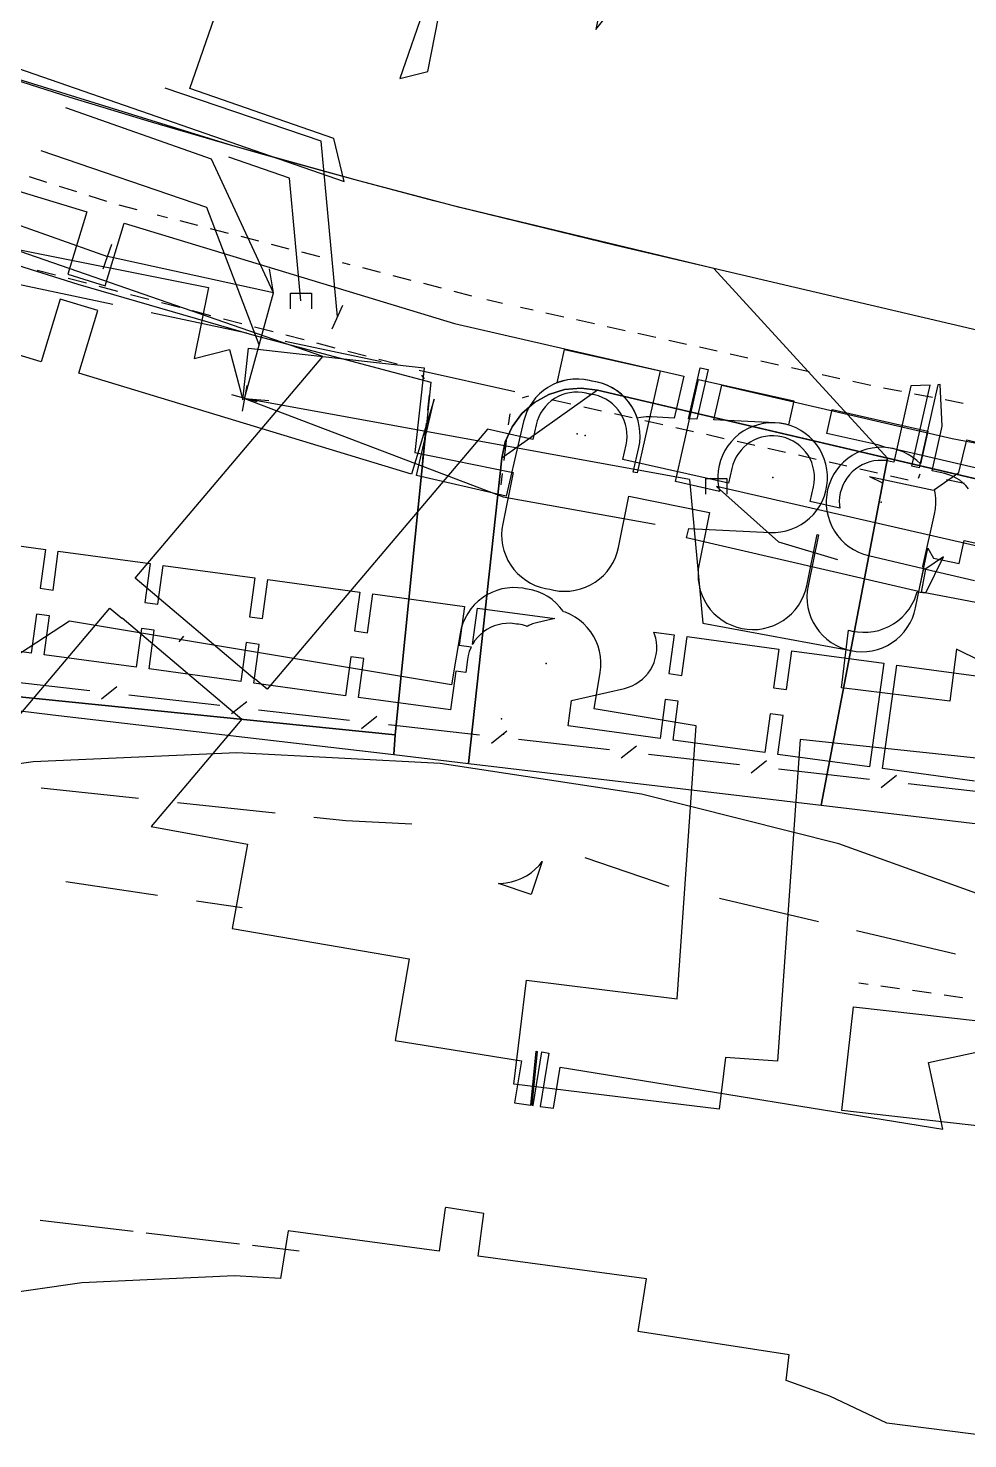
# Model space of a CAD drawing. Header units: metres. Extents: x -3782 to -2031, y 18790 to 19846.
# Drawn here: x -2352.6 to -2316.7, y 19538.8 to 19592.8 of the extents above; entities that cross this region are included whole.
import ezdxf

# ---------------------------------------------------------------- set-up
doc = ezdxf.new("R2010")
doc.units = ezdxf.units.M
for name, color, linetype in [('BOUNDARY', 7, 'Continuous'), ('CURB', 7, 'Continuous'), ('ELECTR_CABLE', 7, 'Continuous'), ('ELECTR_CABLE_COMM', 7, 'Continuous'), ('GAS', 7, 'Continuous'), ('GRASS', 7, 'Continuous'), ('GROUND', 7, 'Continuous'), ('HEAT', 7, 'Continuous'), ('OVERHEAD_POWER_LINE', 7, 'Continuous'), ('ROAD', 7, 'Continuous'), ('SEWER', 7, 'Continuous'), ('SIDEWALK_PATH', 7, 'Continuous'), ('TREE', 7, 'Continuous'), ('WATER_PIPELINE', 7, 'Continuous')]:
    doc.layers.add(name, color=color, linetype=linetype)

msp = doc.modelspace()

# ---------------------------------------------------------------- linework, layer by layer
at = {"layer": 'BOUNDARY'}
msp.add_lwpolyline([(-2314.275, 19558.974), (-2321.61, 19561.613), (-2329.167, 19563.525), (-2336.874, 19564.692), (-2344.658, 19565.104), (-2352.445, 19564.756), (-2360.162, 19563.653), (-2367.734, 19561.803), (-2370.09, 19561.104), (-2372.022, 19561.307), (-2381.436, 19562.763), (-2383.299, 19563.145), (-2384.049, 19564.963), (-2385.224, 19568.271), (-2388.456, 19575.194), (-2392.334, 19581.777), (-2396.823, 19587.961), (-2401.881, 19593.687), (-2407.463, 19598.906), (-2413.516, 19603.568), (-2419.987, 19607.631), (-2426.816, 19611.058)], dxfattribs=at)
at = {"layer": 'CURB'}
for points in [[(-2344.799, 19588.329), (-2357.209, 19592.172)], [(-2339.988, 19586.992), (-2344.799, 19588.329)], [(-2351.921, 19586.932), (-2352.591, 19587.144)], [(-2350.774, 19586.569), (-2351.444, 19586.781)], [(-2336.116, 19585.976), (-2339.988, 19586.992)], [(-2349.627, 19586.206), (-2350.298, 19586.418)], [(-2348.469, 19585.882), (-2349.15, 19586.057)], [(-2326.394, 19583.635), (-2330.163, 19584.518), (-2336.116, 19585.976)], [(-2347.304, 19585.582), (-2347.701, 19585.684)], [(-2346.139, 19585.282), (-2346.82, 19585.457)], [(-2344.974, 19584.982), (-2345.655, 19585.157)], [(-2343.809, 19584.682), (-2344.49, 19584.857)], [(-2342.644, 19584.382), (-2343.325, 19584.557)], [(-2341.479, 19584.082), (-2342.16, 19584.257)], [(-2340.314, 19583.782), (-2340.613, 19583.859)], [(-2351.589, 19583.381), (-2352.293, 19583.565)], [(-2350.4, 19583.071), (-2351.105, 19583.255)], [(-2339.149, 19583.482), (-2339.83, 19583.658)], [(-2337.984, 19583.183), (-2338.665, 19583.358)], [(-2295.238, 19576.333), (-2326.394, 19583.635)], [(-2349.211, 19582.761), (-2349.916, 19582.945)], [(-2336.819, 19582.883), (-2337.5, 19583.058)], [(-2335.654, 19582.583), (-2336.335, 19582.758)], [(-2348.022, 19582.451), (-2348.727, 19582.635)], [(-2346.833, 19582.141), (-2347.538, 19582.325)], [(-2334.485, 19582.302), (-2335.084, 19582.436)], [(-2345.645, 19581.832), (-2346.35, 19582.015)], [(-2344.456, 19581.522), (-2345.161, 19581.705)], [(-2333.311, 19582.04), (-2333.793, 19582.148)], [(-2332.136, 19581.778), (-2332.823, 19581.931)], [(-2330.962, 19581.516), (-2331.648, 19581.669)], [(-2343.267, 19581.212), (-2343.972, 19581.396)], [(-2342.078, 19580.902), (-2342.783, 19581.086)], [(-2329.788, 19581.254), (-2330.474, 19581.407)], [(-2328.614, 19580.992), (-2329.3, 19581.145)], [(-2340.889, 19580.592), (-2341.594, 19580.776)], [(-2327.44, 19580.73), (-2328.126, 19580.883)], [(-2326.266, 19580.468), (-2326.952, 19580.621)], [(-2339.701, 19580.282), (-2340.406, 19580.466)], [(-2338.512, 19579.972), (-2339.217, 19580.156)], [(-2325.092, 19580.206), (-2325.778, 19580.359)], [(-2323.918, 19579.944), (-2324.604, 19580.097)], [(-2337.464, 19579.412), (-2337.573, 19579.558)], [(-2322.744, 19579.682), (-2323.43, 19579.835)], [(-2321.57, 19579.42), (-2322.256, 19579.573)], [(-2306.212, 19569.471), (-2305.603, 19572.032), (-2306.347, 19573.237), (-2330.847, 19578.978), (-2334.514, 19576.382), (-2335.785, 19564.699)], [(-2320.395, 19579.158), (-2321.082, 19579.311)], [(-2319.214, 19578.929), (-2319.905, 19579.062)], [(-2337.341, 19578.221), (-2337.284, 19578.786)], [(-2333.723, 19578.682), (-2333.653, 19578.717)], [(-2333.653, 19578.717), (-2333.473, 19578.766)], [(-2332.553, 19578.613), (-2331.867, 19578.458)], [(-2318.033, 19578.701), (-2318.724, 19578.834)], [(-2316.852, 19578.473), (-2317.542, 19578.606)], [(-2334.261, 19577.649), (-2334.191, 19578.079)], [(-2331.379, 19578.349), (-2330.693, 19578.194)], [(-2330.205, 19578.085), (-2329.52, 19577.93)], [(-2337.465, 19576.999), (-2337.392, 19577.724)], [(-2329.032, 19577.821), (-2328.346, 19577.666)], [(-2327.858, 19577.557), (-2327.172, 19577.402)], [(-2338.596, 19565.793), (-2337.455, 19577.028)], [(-2334.425, 19576.288), (-2334.323, 19577.153)], [(-2326.684, 19577.293), (-2325.999, 19577.138)], [(-2325.511, 19577.029), (-2324.825, 19576.874)], [(-2337.552, 19576.139), (-2337.515, 19576.501)], [(-2324.337, 19576.765), (-2323.651, 19576.61)], [(-2323.163, 19576.501), (-2322.478, 19576.346)], [(-2321.99, 19576.237), (-2321.304, 19576.082)], [(-2334.534, 19575.358), (-2334.484, 19575.791)], [(-2320.816, 19575.973), (-2320.13, 19575.818)], [(-2319.642, 19575.709), (-2318.957, 19575.555)], [(-2318.56, 19575.614), (-2318.499, 19575.774)], [(-2317.489, 19575.562), (-2316.801, 19575.418)], [(-2338.596, 19565.793), (-2368.256, 19568.793)], [(-2338.596, 19565.793), (-2338.641, 19565.039)], [(-2320.496, 19556.235), (-2320.852, 19556.284)], [(-2319.29, 19556.069), (-2320.001, 19556.167)], [(-2318.084, 19555.899), (-2318.795, 19556)], [(-2316.897, 19555.731), (-2317.589, 19555.829)], [(-2316.879, 19555.728), (-2316.897, 19555.731)]]:
    msp.add_lwpolyline(points, dxfattribs=at)
at = {"layer": 'ELECTR_CABLE'}
for points in [[(-2349.4, 19582.259), (-2353.067, 19583.041)], [(-2344.267, 19581.163), (-2347.933, 19581.946)], [(-2339.182, 19580.078), (-2342.8, 19580.85)], [(-2339.134, 19580.067), (-2339.182, 19580.078)], [(-2334.013, 19578.917), (-2337.671, 19579.738)], [(-2315.321, 19568.19), (-2317.117, 19569.069), (-2317.362, 19567.084), (-2321.512, 19567.595), (-2321.24, 19569.802), (-2321.105, 19569.764), (-2320.902, 19569.729), (-2320.697, 19569.714), (-2320.491, 19569.719), (-2320.286, 19569.744), (-2320.085, 19569.789), (-2319.89, 19569.854), (-2319.701, 19569.937), (-2319.522, 19570.039), (-2319.353, 19570.158), (-2319.197, 19570.292), (-2319.055, 19570.442), (-2318.928, 19570.604), (-2318.818, 19570.778), (-2318.725, 19570.962), (-2318.651, 19571.154), (-2318.62, 19571.269), (-2318.288, 19571.228), (-2317.613, 19572.608), (-2318.32, 19572.118), (-2318.399, 19572.232), (-2317.949, 19574.236), (-2317.914, 19574.439), (-2317.899, 19574.644), (-2317.904, 19574.85), (-2317.929, 19575.055), (-2317.957, 19575.181), (-2317.016, 19575.832), (-2316.71, 19577.078), (-2313.069, 19576.185)], [(-2352.141, 19563.766), (-2348.411, 19563.364)], [(-2346.92, 19563.204), (-2343.19, 19562.803)], [(-2341.699, 19562.642), (-2340.48, 19562.511)], [(-2340.48, 19562.511), (-2337.958, 19562.379)], [(-2331.329, 19561.09), (-2328.126, 19559.997)], [(-2351.201, 19560.179), (-2347.685, 19559.657)], [(-2326.178, 19559.537), (-2322.396, 19558.644)], [(-2346.201, 19559.437), (-2344.443, 19559.176)], [(-2320.936, 19558.3), (-2317.155, 19557.407)], [(-2352.183, 19547.218), (-2348.616, 19546.795)], [(-2348.119, 19546.736), (-2344.552, 19546.313)], [(-2344.056, 19546.255), (-2342.272, 19546.043)]]:
    msp.add_lwpolyline(points, dxfattribs=at)
for points in [[(-2329.331, 19575.815), (-2329.479, 19575.848), (-2329.269, 19576.782), (-2329.234, 19576.985), (-2329.219, 19577.191), (-2329.224, 19577.397), (-2329.249, 19577.601), (-2329.294, 19577.802), (-2329.358, 19577.998), (-2329.442, 19578.187), (-2329.543, 19578.366), (-2329.662, 19578.534), (-2329.797, 19578.691), (-2329.946, 19578.833), (-2330.108, 19578.959), (-2330.282, 19579.07), (-2330.466, 19579.162), (-2330.659, 19579.237), (-2330.857, 19579.292), (-2331.06, 19579.327), (-2331.068, 19579.328), (-2331.173, 19579.357), (-2331.376, 19579.392), (-2331.582, 19579.407), (-2331.788, 19579.402), (-2331.992, 19579.377), (-2332.194, 19579.332), (-2332.389, 19579.267), (-2332.397, 19579.264), (-2332.111, 19580.539), (-2328.454, 19579.717)], [(-2323.538, 19577.652), (-2323.685, 19577.685), (-2323.889, 19577.72), (-2324.094, 19577.735), (-2324.3, 19577.73), (-2324.505, 19577.705), (-2324.706, 19577.66), (-2324.901, 19577.595), (-2325.09, 19577.512), (-2325.269, 19577.41), (-2325.438, 19577.292), (-2325.594, 19577.157), (-2325.736, 19577.008), (-2325.863, 19576.845), (-2325.973, 19576.671), (-2326.066, 19576.487), (-2326.14, 19576.295), (-2326.195, 19576.096), (-2326.23, 19575.893), (-2326.245, 19575.688), (-2326.24, 19575.482), (-2326.215, 19575.277), (-2326.177, 19575.106), (-2327.867, 19575.486), (-2326.99, 19579.389), (-2323.333, 19578.567)], [(-2321.869, 19578.238), (-2318.212, 19577.416), (-2318.494, 19576.16), (-2318.626, 19576.286), (-2318.789, 19576.413), (-2318.963, 19576.523), (-2319.147, 19576.616), (-2319.339, 19576.69), (-2319.538, 19576.745), (-2319.741, 19576.78), (-2319.81, 19576.785), (-2319.925, 19576.829), (-2320.123, 19576.884), (-2322.074, 19577.323)], [(-2333.394, 19559.682), (-2334.639, 19560.107), (-2334.544, 19560.106), (-2334.339, 19560.126), (-2334.136, 19560.165), (-2333.939, 19560.224), (-2333.748, 19560.303), (-2333.566, 19560.399), (-2333.394, 19560.513), (-2333.234, 19560.643), (-2333.088, 19560.788), (-2332.966, 19560.937)]]:
    msp.add_lwpolyline(points, close=True, dxfattribs=at)
at = {"layer": 'ELECTR_CABLE_COMM'}
for points in [[(-2341.426, 19588.506), (-2347.393, 19590.542)], [(-2345.621, 19587.827), (-2351.192, 19589.781)], [(-2362.549, 19588.696), (-2349.6, 19584.1)], [(-2345.806, 19585.976), (-2352.14, 19588.14)], [(-2340.797, 19581.782), (-2341.426, 19588.506)], [(-2343.244, 19582.705), (-2345.621, 19587.827)], [(-2342.637, 19587.089), (-2344.957, 19587.894)], [(-2342.2, 19582.4), (-2342.637, 19587.089)], [(-2343.794, 19580.712), (-2345.806, 19585.976)], [(-2349.767, 19583.629), (-2349.433, 19584.571)], [(-2343.244, 19582.705), (-2349.6, 19584.1)], [(-2343.244, 19582.705), (-2343.396, 19583.627)], [(-2344.359, 19578.668), (-2343.244, 19582.705)], [(-2342.6, 19582.1), (-2342.6, 19582.7)], [(-2342.6, 19582.7), (-2341.8, 19582.7)], [(-2341.8, 19582.7), (-2341.8, 19582.1)], [(-2340.999, 19581.324), (-2340.595, 19582.24)], [(-2344.269, 19579.16), (-2344.449, 19578.176)], [(-2343.877, 19578.535), (-2344.841, 19578.801)], [(-2327.334, 19575.557), (-2344.359, 19578.668)], [(-2344.359, 19578.668), (-2334.456, 19574.899)], [(-2344.359, 19578.668), (-2343.429, 19578.581)], [(-2327.334, 19575.557), (-2326.821, 19570.061)], [(-2326.7, 19575), (-2326.7, 19575.6)], [(-2326.7, 19575.6), (-2325.9, 19575.6)], [(-2297.71, 19568.744), (-2326.3, 19575.3)], [(-2326.3, 19575.3), (-2323.922, 19573.177)], [(-2325.9, 19575.6), (-2325.9, 19575)], [(-2334.456, 19574.899), (-2328.645, 19573.857)], [(-2323.922, 19573.177), (-2321.666, 19572.504)], [(-2326.821, 19570.061), (-2321.013, 19568.997)], [(-2350.281, 19567.474), (-2353.763, 19567.87)], [(-2349.242, 19567.622), (-2349.829, 19567.156)], [(-2345.308, 19566.908), (-2348.79, 19567.304)], [(-2344.27, 19567.057), (-2344.856, 19566.59)], [(-2340.336, 19566.342), (-2343.818, 19566.739)], [(-2339.297, 19566.491), (-2339.884, 19566.024)], [(-2335.363, 19565.777), (-2338.845, 19566.173)], [(-2334.325, 19565.925), (-2334.911, 19565.459)], [(-2330.391, 19565.211), (-2333.873, 19565.607)], [(-2329.352, 19565.36), (-2329.939, 19564.893)], [(-2325.418, 19564.645), (-2328.9, 19565.041)], [(-2324.38, 19564.794), (-2324.966, 19564.327)], [(-2320.446, 19564.08), (-2323.928, 19564.476)], [(-2319.407, 19564.228), (-2319.994, 19563.761)], [(-2315.473, 19563.514), (-2318.955, 19563.91)]]:
    msp.add_lwpolyline(points, dxfattribs=at)
at = {"layer": 'GAS'}
for points in [[(-2355.494, 19573.363), (-2351.979, 19572.886), (-2352.181, 19571.4), (-2351.686, 19571.332), (-2351.484, 19572.819), (-2347.969, 19572.342), (-2348.171, 19570.855), (-2347.675, 19570.788), (-2347.474, 19572.274), (-2343.959, 19571.797), (-2344.161, 19570.311), (-2343.665, 19570.244), (-2343.463, 19571.73), (-2339.948, 19571.253), (-2340.15, 19569.766), (-2339.655, 19569.699), (-2339.453, 19571.185), (-2335.938, 19570.708), (-2336.14, 19569.222), (-2335.678, 19569.159), (-2335.696, 19569.125), (-2335.755, 19568.979), (-2335.798, 19568.829), (-2335.827, 19568.674), (-2335.894, 19568.179), (-2336.274, 19568.231), (-2336.476, 19566.745), (-2339.991, 19567.222), (-2339.789, 19568.708), (-2340.285, 19568.775), (-2340.487, 19567.289), (-2344.001, 19567.766), (-2343.8, 19569.253), (-2344.295, 19569.32), (-2344.497, 19567.834), (-2348.012, 19568.311), (-2347.81, 19569.797), (-2348.305, 19569.864), (-2348.507, 19568.378), (-2352.022, 19568.855), (-2351.82, 19570.342), (-2352.316, 19570.409), (-2352.517, 19568.922), (-2356.032, 19569.4)], [(-2316.425, 19564.022), (-2319.94, 19564.499), (-2319.401, 19568.463), (-2315.887, 19567.986)], [(-2311.827, 19550.317), (-2321.5, 19551.41), (-2321.05, 19555.385), (-2312.537, 19554.422)]]:
    msp.add_lwpolyline(points, dxfattribs=at)
for points in [[(-2335.443, 19570.641), (-2332.478, 19570.238), (-2333.181, 19570.075), (-2333.332, 19570.033), (-2333.478, 19569.975), (-2333.545, 19569.941), (-2333.572, 19569.952), (-2333.723, 19569.996), (-2333.877, 19570.024), (-2333.952, 19570.031), (-2334.026, 19570.045), (-2334.183, 19570.058), (-2334.34, 19570.056), (-2334.496, 19570.039), (-2334.649, 19570.006), (-2334.799, 19569.959), (-2334.943, 19569.897), (-2335.081, 19569.821), (-2335.21, 19569.732), (-2335.331, 19569.631), (-2335.44, 19569.519), (-2335.538, 19569.396), (-2335.624, 19569.265), (-2335.631, 19569.251)], [(-2327.96, 19565.588), (-2327.758, 19567.075), (-2328.254, 19567.142), (-2328.456, 19565.656), (-2331.97, 19566.133), (-2331.839, 19567.102), (-2329.82, 19567.57), (-2329.669, 19567.613), (-2329.523, 19567.67), (-2329.383, 19567.742), (-2329.251, 19567.827), (-2329.128, 19567.924), (-2329.015, 19568.033), (-2328.913, 19568.153), (-2328.824, 19568.282), (-2328.747, 19568.419), (-2328.685, 19568.563), (-2328.637, 19568.713), (-2328.603, 19568.866), (-2328.585, 19569.022), (-2328.582, 19569.179), (-2328.595, 19569.336), (-2328.623, 19569.49), (-2328.666, 19569.641), (-2328.699, 19569.725), (-2327.917, 19569.619), (-2328.119, 19568.133), (-2327.624, 19568.066), (-2327.422, 19569.552), (-2323.907, 19569.075), (-2324.109, 19567.588), (-2323.614, 19567.521), (-2323.412, 19569.007), (-2319.897, 19568.53), (-2320.435, 19564.567), (-2323.95, 19565.044), (-2323.748, 19566.53), (-2324.244, 19566.597), (-2324.445, 19565.111)]]:
    msp.add_lwpolyline(points, close=True, dxfattribs=at)
at = {"layer": 'GRASS'}
for points in [[(-2335.785, 19564.699), (-2322.291, 19563.093), (-2319.753, 19576.378), (-2330.847, 19578.978), (-2331.479, 19579.057), (-2332.107, 19579.002), (-2332.709, 19578.817), (-2333.265, 19578.506), (-2333.743, 19578.085), (-2334.118, 19577.578), (-2334.378, 19577.004), (-2334.514, 19576.382)], [(-2296.83, 19560.35), (-2297.206, 19558.019), (-2298.349, 19550.042), (-2297.471, 19549.91), (-2295, 19566.92), (-2306.212, 19569.471), (-2305.603, 19572.032), (-2305.576, 19572.227), (-2305.588, 19572.422), (-2305.638, 19572.611), (-2305.725, 19572.789), (-2305.845, 19572.946), (-2305.992, 19573.075), (-2306.161, 19573.173), (-2306.347, 19573.237), (-2319.753, 19576.378), (-2322.291, 19563.093), (-2310.83, 19561.73)], [(-2368.89, 19568.21), (-2366.77, 19568.4), (-2363.77, 19568.03), (-2351.69, 19566.55), (-2339.41, 19565.13), (-2338.641, 19565.039), (-2338.596, 19565.793), (-2368.256, 19568.793), (-2368.622, 19568.762), (-2368.942, 19568.608), (-2369.189, 19568.352), (-2369.333, 19568.014), (-2370.23, 19563.955), (-2370.299, 19563.425), (-2370.273, 19562.896), (-2370.154, 19562.379), (-2369.945, 19561.888), (-2369.585, 19564.215), (-2369.51, 19565.44)]]:
    msp.add_lwpolyline(points, close=True, dxfattribs=at)
at = {"layer": 'GROUND'}
for points in [[(-2368.256, 19568.793), (-2338.596, 19565.793), (-2338.596, 19565.793), (-2338.641, 19565.039), (-2335.785, 19564.699), (-2334.514, 19576.382), (-2334.378, 19577.004), (-2334.118, 19577.578), (-2333.743, 19578.085), (-2333.265, 19578.506), (-2332.709, 19578.817), (-2332.107, 19579.002), (-2331.479, 19579.057), (-2330.847, 19578.978), (-2319.753, 19576.378), (-2306.347, 19573.237)], [(-2314.275, 19558.974), (-2321.61, 19561.613), (-2329.167, 19563.525), (-2336.874, 19564.692), (-2344.658, 19565.104), (-2352.445, 19564.756), (-2360.162, 19563.653)]]:
    msp.add_lwpolyline(points, dxfattribs=at)
at = {"layer": 'HEAT'}
for points in [[(-2353.534, 19584.464), (-2345.737, 19582.913), (-2346.279, 19580.188), (-2344.937, 19580.541), (-2344.428, 19578.607), (-2344.204, 19580.594), (-2337.481, 19579.837), (-2337.846, 19576.595), (-2334.078, 19575.828), (-2334.478, 19573.868), (-2334.509, 19573.664), (-2334.52, 19573.458), (-2334.511, 19573.252), (-2334.481, 19573.048), (-2334.432, 19572.848), (-2334.364, 19572.654), (-2334.276, 19572.467), (-2334.171, 19572.29), (-2334.049, 19572.124), (-2333.911, 19571.971), (-2333.759, 19571.832), (-2333.594, 19571.708), (-2333.418, 19571.601), (-2333.232, 19571.512), (-2333.038, 19571.442), (-2332.839, 19571.391), (-2332.679, 19571.367), (-2332.523, 19571.327), (-2332.319, 19571.295), (-2332.113, 19571.284), (-2331.907, 19571.294), (-2331.703, 19571.323), (-2331.503, 19571.372), (-2331.309, 19571.441), (-2331.122, 19571.528), (-2330.945, 19571.633), (-2330.779, 19571.755), (-2330.625, 19571.893), (-2330.486, 19572.045), (-2330.363, 19572.21), (-2330.256, 19572.386), (-2330.167, 19572.572), (-2330.097, 19572.766), (-2330.046, 19572.965), (-2329.647, 19574.925), (-2326.562, 19574.297), (-2326.961, 19572.337), (-2326.992, 19572.133), (-2327.003, 19571.928), (-2326.994, 19571.722), (-2326.964, 19571.518), (-2326.915, 19571.318), (-2326.847, 19571.123), (-2326.76, 19570.936), (-2326.654, 19570.759), (-2326.532, 19570.593), (-2326.395, 19570.44), (-2326.243, 19570.301), (-2326.078, 19570.177), (-2325.901, 19570.07), (-2325.715, 19569.982), (-2325.522, 19569.911), (-2325.322, 19569.86), (-2325.118, 19569.829), (-2324.913, 19569.818), (-2324.707, 19569.827), (-2324.503, 19569.856), (-2324.303, 19569.906), (-2324.108, 19569.974), (-2323.921, 19570.061), (-2323.744, 19570.167), (-2323.578, 19570.289), (-2323.425, 19570.426), (-2323.286, 19570.578), (-2323.162, 19570.743), (-2323.055, 19570.92), (-2322.967, 19571.106), (-2322.896, 19571.299), (-2322.845, 19571.499), (-2322.446, 19573.459), (-2322.395, 19573.448), (-2322.794, 19571.489), (-2322.825, 19571.285), (-2322.836, 19571.079), (-2322.827, 19570.873), (-2322.798, 19570.669), (-2322.749, 19570.469), (-2322.68, 19570.275), (-2322.593, 19570.088), (-2322.488, 19569.911), (-2322.366, 19569.745), (-2322.228, 19569.591), (-2322.076, 19569.452), (-2321.911, 19569.329), (-2321.735, 19569.222), (-2321.549, 19569.133), (-2321.355, 19569.063), (-2321.155, 19569.012), (-2320.952, 19568.981), (-2320.746, 19568.969), (-2320.54, 19568.979), (-2320.336, 19569.008), (-2320.136, 19569.057), (-2319.942, 19569.126), (-2319.755, 19569.213), (-2319.578, 19569.318), (-2319.412, 19569.44), (-2319.258, 19569.578), (-2319.119, 19569.73), (-2318.996, 19569.895), (-2318.889, 19570.071), (-2318.8, 19570.257), (-2318.73, 19570.451), (-2318.679, 19570.65), (-2318.214, 19572.932), (-2317.993, 19572.552), (-2317.011, 19572.352), (-2316.819, 19573.227), (-2309.157, 19571.544)], [(-2307.801, 19563.992), (-2323.097, 19565.611), (-2323.958, 19553.306), (-2325.953, 19553.446), (-2326.197, 19551.46), (-2334.053, 19552.424), (-2333.566, 19556.395), (-2327.801, 19555.687), (-2327.07, 19566.139), (-2330.979, 19566.79), (-2330.748, 19568.172), (-2330.725, 19568.376), (-2330.721, 19568.582), (-2330.737, 19568.788), (-2330.774, 19568.991), (-2330.83, 19569.189), (-2330.906, 19569.381), (-2331, 19569.564), (-2331.111, 19569.737), (-2331.239, 19569.899), (-2331.382, 19570.047), (-2331.539, 19570.181), (-2331.708, 19570.298), (-2331.888, 19570.399), (-2332.077, 19570.481), (-2332.149, 19570.504), (-2332.159, 19570.52), (-2332.287, 19570.682), (-2332.43, 19570.83), (-2332.587, 19570.964), (-2332.756, 19571.081), (-2332.936, 19571.181), (-2333.125, 19571.264), (-2333.321, 19571.327), (-2333.523, 19571.371), (-2333.606, 19571.381), (-2333.688, 19571.398), (-2333.893, 19571.422), (-2334.099, 19571.426), (-2334.304, 19571.41), (-2334.507, 19571.373), (-2334.705, 19571.317), (-2334.897, 19571.241), (-2335.08, 19571.147), (-2335.254, 19571.036), (-2335.415, 19570.908), (-2335.564, 19570.765), (-2335.697, 19570.608), (-2335.815, 19570.439), (-2335.915, 19570.259), (-2335.998, 19570.07), (-2336.061, 19569.874), (-2336.105, 19569.672), (-2336.434, 19567.7), (-2351.056, 19570.137), (-2354.53, 19567.888)]]:
    msp.add_lwpolyline(points, dxfattribs=at)
at = {"layer": 'OVERHEAD_POWER_LINE'}
for points in [[(-2320.436, 19575.679), (-2317.991, 19575.157)], [(-2320.436, 19575.679), (-2319.974, 19575.444)]]:
    msp.add_lwpolyline(points, dxfattribs=at)
at = {"layer": 'ROAD'}
for points in [[(-2295.238, 19576.334), (-2326.394, 19583.635), (-2336.156, 19585.986), (-2337.115, 19586.233), (-2338.074, 19586.483), (-2339.031, 19586.736), (-2339.988, 19586.992), (-2341.193, 19587.319), (-2342.396, 19587.651), (-2343.599, 19587.988), (-2344.8, 19588.329), (-2347.917, 19589.241), (-2351.025, 19590.185), (-2354.122, 19591.162)], [(-2357.435, 19585.139), (-2350.742, 19583.041), (-2344.005, 19581.092), (-2337.226, 19579.293), (-2337.225, 19579.293), (-2337.225, 19579.292), (-2337.455, 19577.028), (-2338.597, 19565.794), (-2338.597, 19565.793), (-2338.598, 19565.793), (-2368.255, 19568.793)]]:
    msp.add_lwpolyline(points, dxfattribs=at)
at = {"layer": 'SEWER'}
for points in [[(-2330.766, 19593.563), (-2330.916, 19592.786), (-2320.202, 19606.215)], [(-2370.095, 19597.214), (-2354.755, 19591.894), (-2354.951, 19591.327), (-2354.909, 19591.312), (-2355.7, 19589.03), (-2355.049, 19588.804), (-2354.008, 19591.806), (-2353.746, 19591.715), (-2354.787, 19588.713), (-2354.326, 19588.553), (-2353.337, 19591.402), (-2340.539, 19586.964), (-2340.94, 19588.612), (-2346.453, 19590.523), (-2344.487, 19596.192)], [(-2337.429, 19593.745), (-2338.412, 19590.91), (-2337.337, 19591.172), (-2336.658, 19594.698)], [(-2316.648, 19575.21), (-2316.75, 19575.329), (-2316.864, 19575.437), (-2316.988, 19575.534), (-2317.12, 19575.618), (-2317.26, 19575.689), (-2317.407, 19575.745), (-2317.558, 19575.787), (-2318.046, 19575.897), (-2317.662, 19577.606), (-2317.734, 19579.193), (-2317.83, 19579.189), (-2318.544, 19576.009), (-2318.815, 19576.07), (-2318.117, 19579.176), (-2318.854, 19579.142), (-2319.509, 19576.226), (-2319.647, 19576.257), (-2319.802, 19576.284), (-2319.958, 19576.295), (-2320.115, 19576.292), (-2320.271, 19576.272), (-2320.424, 19576.238), (-2320.573, 19576.189), (-2320.717, 19576.125), (-2320.853, 19576.048), (-2320.982, 19575.957), (-2321.101, 19575.855), (-2321.209, 19575.741), (-2321.306, 19575.617), (-2321.39, 19575.485), (-2321.46, 19575.345), (-2321.517, 19575.198), (-2321.559, 19575.047), (-2321.586, 19574.892), (-2321.597, 19574.736), (-2321.594, 19574.579), (-2321.579, 19574.461), (-2322.713, 19574.715), (-2322.585, 19575.285), (-2322.558, 19575.44), (-2322.546, 19575.596), (-2322.55, 19575.753), (-2322.569, 19575.909), (-2322.604, 19576.062), (-2322.653, 19576.211), (-2322.717, 19576.355), (-2322.794, 19576.492), (-2322.884, 19576.62), (-2322.987, 19576.739), (-2323.101, 19576.847), (-2323.224, 19576.944), (-2323.357, 19577.028), (-2323.497, 19577.098), (-2323.644, 19577.155), (-2323.795, 19577.197), (-2323.95, 19577.224), (-2324.106, 19577.235), (-2324.263, 19577.231), (-2324.419, 19577.212), (-2324.572, 19577.178), (-2324.721, 19577.129), (-2324.865, 19577.065), (-2325.002, 19576.988), (-2325.13, 19576.897), (-2325.249, 19576.795), (-2325.357, 19576.681), (-2325.454, 19576.557), (-2325.538, 19576.425), (-2325.608, 19576.284), (-2325.665, 19576.138), (-2325.707, 19575.987), (-2325.835, 19575.417), (-2329.884, 19576.327), (-2329.757, 19576.892), (-2329.73, 19577.047), (-2329.718, 19577.203), (-2329.722, 19577.36), (-2329.741, 19577.516), (-2329.776, 19577.669), (-2329.825, 19577.818), (-2329.889, 19577.962), (-2329.966, 19578.099), (-2330.056, 19578.227), (-2330.159, 19578.346), (-2330.273, 19578.454), (-2330.396, 19578.551), (-2330.529, 19578.635), (-2330.669, 19578.705), (-2330.816, 19578.762), (-2330.967, 19578.804), (-2331.122, 19578.831), (-2331.154, 19578.833), (-2331.283, 19578.869), (-2331.438, 19578.896), (-2331.594, 19578.907), (-2331.751, 19578.903), (-2331.907, 19578.884), (-2332.06, 19578.85), (-2332.209, 19578.801), (-2332.353, 19578.737), (-2332.49, 19578.66), (-2332.618, 19578.569), (-2332.737, 19578.467), (-2332.845, 19578.353), (-2332.942, 19578.229), (-2333.026, 19578.097), (-2333.096, 19577.956), (-2333.153, 19577.81), (-2333.195, 19577.659), (-2333.321, 19577.099), (-2335.062, 19577.491), (-2343.492, 19567.533), (-2343.95, 19567.921), (-2343.961, 19567.908), (-2348.54, 19571.785), (-2341.362, 19580.264), (-2355.458, 19585.152)], [(-2358.353, 19560.193), (-2349.509, 19570.64), (-2349.051, 19570.252), (-2349.04, 19570.265), (-2344.461, 19566.388), (-2347.936, 19562.284), (-2344.238, 19561.611), (-2344.826, 19558.375), (-2338.059, 19557.223), (-2338.592, 19554.094), (-2333.76, 19553.312), (-2334.02, 19551.702), (-2333.407, 19551.621), (-2333.197, 19553.681), (-2333.158, 19553.677), (-2333.368, 19551.615), (-2333.314, 19551.608), (-2332.984, 19553.654), (-2332.709, 19553.61), (-2333.039, 19551.571), (-2332.533, 19551.504), (-2332.279, 19553.073), (-2317.636, 19550.705), (-2318.187, 19553.256), (-2310.92, 19554.824)], [(-2346.698, 19569.567), (-2346.877, 19569.355)], [(-2315.054, 19538.849), (-2319.782, 19539.451), (-2321.962, 19540.485), (-2323.625, 19541.083), (-2323.514, 19542.057), (-2329.29, 19542.951), (-2328.976, 19544.976), (-2335.416, 19545.836), (-2335.199, 19547.467), (-2336.646, 19547.701), (-2336.683, 19547.68), (-2336.903, 19546.034), (-2342.685, 19546.806), (-2342.975, 19544.987), (-2344.742, 19545.08), (-2350.58, 19544.82), (-2356.363, 19543.993)]]:
    msp.add_lwpolyline(points, dxfattribs=at)
at = {"layer": 'SIDEWALK_PATH'}
msp.add_lwpolyline([(-2357.435, 19585.139), (-2350.742, 19583.041), (-2344.005, 19581.092), (-2337.225, 19579.293), (-2337.455, 19577.028), (-2338.596, 19565.793), (-2338.641, 19565.039), (-2335.785, 19564.699), (-2334.514, 19576.382), (-2334.378, 19577.004), (-2334.118, 19577.578), (-2333.743, 19578.085), (-2333.265, 19578.506), (-2332.709, 19578.817), (-2332.107, 19579.002), (-2331.479, 19579.057), (-2330.847, 19578.978), (-2319.753, 19576.378), (-2326.394, 19583.635), (-2336.116, 19585.976), (-2339.988, 19586.992), (-2341.193, 19587.319), (-2342.396, 19587.651), (-2343.598, 19587.987), (-2344.799, 19588.329), (-2347.917, 19589.241), (-2351.025, 19590.185), (-2354.122, 19591.162)], dxfattribs=at)
msp.add_lwpolyline([(-2294.159, 19576.081), (-2295.238, 19576.333), (-2326.394, 19583.635), (-2319.753, 19576.378), (-2306.347, 19573.237), (-2306.161, 19573.173), (-2305.992, 19573.075), (-2305.845, 19572.946), (-2305.725, 19572.789), (-2305.638, 19572.611), (-2305.588, 19572.422), (-2305.576, 19572.227), (-2305.603, 19572.032), (-2306.212, 19569.471), (-2295, 19566.92), (-2291.038, 19566.353), (-2290.642, 19566.376), (-2290.298, 19566.542), (-2290.04, 19566.826), (-2289.907, 19567.199), (-2289.591, 19569.377), (-2289.689, 19571.624), (-2290.57, 19573.618), (-2292.104, 19575.167)], close=True, dxfattribs=at)
at = {"layer": 'TREE'}
for p in [(-2331.634, 19577.308), (-2331.318, 19577.243), (-2324.146, 19575.636), (-2319.997, 19574.696), (-2332.819, 19568.517), (-2334.52, 19566.408), (-2334.448, 19565.82)]:
    msp.add_point(p, dxfattribs=at)
at = {"layer": 'WATER_PIPELINE'}
for points in [[(-2363.066, 19589.658), (-2350.394, 19585.81), (-2351.121, 19583.416), (-2349.685, 19582.98), (-2348.958, 19585.375), (-2336.322, 19581.538), (-2327.551, 19579.512), (-2327.92, 19577.915), (-2328.777, 19577.955), (-2328.983, 19577.955), (-2329.189, 19577.934), (-2329.328, 19577.906), (-2329.354, 19577.987), (-2329.436, 19578.175), (-2329.537, 19578.355), (-2329.654, 19578.525), (-2329.788, 19578.681), (-2329.936, 19578.824), (-2330.098, 19578.952), (-2330.272, 19579.064), (-2330.455, 19579.157), (-2330.647, 19579.233), (-2330.845, 19579.289), (-2331.048, 19579.325), (-2331.065, 19579.327), (-2331.161, 19579.354), (-2331.364, 19579.39), (-2331.569, 19579.407), (-2331.775, 19579.403), (-2331.98, 19579.379), (-2332.182, 19579.335), (-2332.378, 19579.272), (-2332.566, 19579.189), (-2332.746, 19579.089), (-2332.916, 19578.971), (-2333.073, 19578.838), (-2333.216, 19578.689), (-2333.343, 19578.528), (-2333.455, 19578.354), (-2333.548, 19578.171), (-2333.624, 19577.979), (-2333.68, 19577.781), (-2334.34, 19574.922), (-2337.771, 19575.715), (-2337.096, 19578.638), (-2337.968, 19575.768), (-2350.701, 19579.633), (-2349.975, 19582.025), (-2351.41, 19582.461), (-2352.137, 19580.069), (-2364.87, 19583.935)], [(-2315.468, 19575.789), (-2319.518, 19576.74), (-2319.72, 19576.777), (-2319.926, 19576.795), (-2320.132, 19576.792), (-2320.337, 19576.768), (-2320.538, 19576.725), (-2320.734, 19576.662), (-2320.924, 19576.581), (-2321.104, 19576.481), (-2321.274, 19576.364), (-2321.431, 19576.231), (-2321.574, 19576.083), (-2321.703, 19575.922), (-2321.815, 19575.749), (-2321.909, 19575.566), (-2321.985, 19575.374), (-2322.042, 19575.176), (-2322.079, 19574.973), (-2322.097, 19574.768), (-2322.094, 19574.562), (-2322.07, 19574.357), (-2322.027, 19574.156), (-2321.964, 19573.959), (-2321.883, 19573.77), (-2321.783, 19573.59), (-2321.666, 19573.42), (-2321.533, 19573.263), (-2321.385, 19573.119), (-2321.224, 19572.991), (-2321.051, 19572.879), (-2320.868, 19572.784), (-2320.676, 19572.708), (-2320.478, 19572.651), (-2318.368, 19572.156), (-2318.571, 19571.279), (-2327.44, 19573.328), (-2327.358, 19573.684), (-2324.244, 19573.538), (-2324.038, 19573.539), (-2323.833, 19573.559), (-2323.631, 19573.6), (-2323.434, 19573.66), (-2323.244, 19573.739), (-2323.062, 19573.837), (-2322.891, 19573.952), (-2322.732, 19574.083), (-2322.587, 19574.229), (-2322.456, 19574.389), (-2322.342, 19574.56), (-2322.245, 19574.742), (-2322.167, 19574.933), (-2322.108, 19575.13), (-2322.068, 19575.332), (-2322.048, 19575.538), (-2322.049, 19575.744), (-2322.069, 19575.949), (-2322.11, 19576.151), (-2322.17, 19576.348), (-2322.25, 19576.538), (-2322.347, 19576.72), (-2322.462, 19576.891), (-2322.593, 19577.05), (-2322.739, 19577.195), (-2322.899, 19577.325), (-2323.07, 19577.439), (-2323.252, 19577.536), (-2323.443, 19577.615), (-2323.64, 19577.674), (-2323.842, 19577.714), (-2324.048, 19577.734), (-2326.397, 19577.844), (-2326.09, 19579.174), (-2317.277, 19577.138), (-2306.332, 19575.054)], [(-2307.454, 19569.16), (-2318.456, 19571.255), (-2318.288, 19572.137), (-2316.428, 19571.7)]]:
    msp.add_lwpolyline(points, dxfattribs=at)
msp.add_lwpolyline([(-2326.92, 19579.839), (-2326.609, 19579.767), (-2327.046, 19577.874), (-2327.37, 19577.889)], close=True, dxfattribs=at)

doc.saveas('drawing.dxf')
